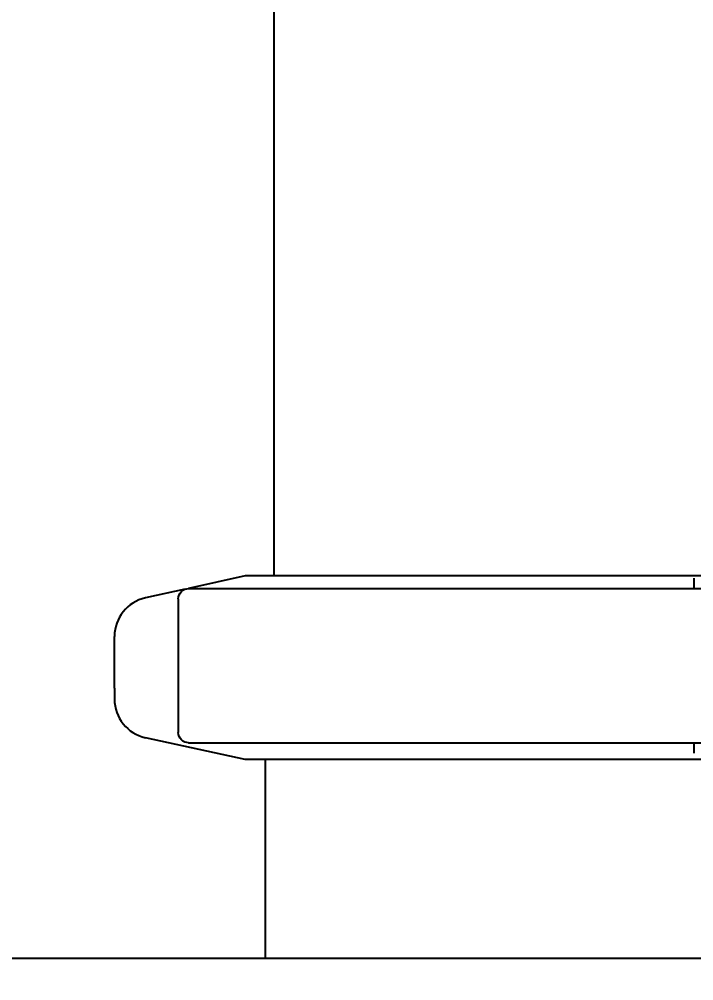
# Model space of a CAD drawing. Header units: millimetres. Extents: x 14017 to 18361, y 6223 to 10695.
# Drawn here: x 14604.1 to 14682.8, y 9023.7 to 9135.8 of the extents above; entities that cross this region are included whole.
import ezdxf

# ---------------------------------------------------------------- set-up
doc = ezdxf.new("R2010")
doc.units = ezdxf.units.MM
doc.header["$LTSCALE"] = 384.175
doc.header["$PDMODE"] = 3
doc.header["$PDSIZE"] = 8
doc.layers.get('0').update_dxf_attribs({"linetype": 'CONTINUOUS'})
doc.layers.get('Defpoints').update_dxf_attribs({"linetype": 'CONTINUOUS'})
doc.styles.get("Standard").update_dxf_attribs({"font": 'calibri.ttf'})
doc.dimstyles.get("Standard").update_dxf_attribs({"dimtxt": 43.75, "dimasz": 43.75, "dimexe": 1.5, "dimexo": 1, "dimtad": 1, "dimdsep": 46, "dimtxsty": 'Standard', "dimblk": '_FILLED', "dimblk1": '_FILLED', "dimblk2": '_FILLED', "dimcen": 0.09, "dimazin": 2, "dimtol": 1, "dimtp": 0.01, "dimtm": 0.01, "dimtfac": 1, "dimtofl": 0, "dimtmove": 0, "dimatfit": 3, "dimldrblk": '_FILLED', "dimfxl": 1, "dimtolj": 1, "dimarcsym": 0})

# ---------------------------------------------------------------- blocks, each defined once
blk = doc.blocks.new('_FILLED')
at = {"color": 0, "linetype": 'ByBlock'}
blk.add_solid([(0, 0), (-1, 0.2143), (-1, -0.2143)], dxfattribs=at)
blk = doc.blocks.new('*D318')
at = {"color": 0, "lineweight": -2}
for p, q in [((14731.81, 10042.94), (14116.23, 10042.94)), ((14117.73, 9999.19), (14117.73, 9045.25)), ((14117.73, 8045.45), (14117.73, 8999.38)), ((14306.55, 8001.7), (14116.23, 8001.7))]:
    blk.add_line(p, q, dxfattribs=at)
at = {"layer": 'Defpoints', "color": 0}
for p in [(14732.81, 10042.94), (14117.73, 8001.7), (14307.55, 8001.7)]:
    blk.add_point(p, dxfattribs=at)
at = {"color": 0, "linetype": 'ByBlock', "lineweight": -2, "xscale": 43.75, "yscale": 43.75, "zscale": 43.75}
for p, rotation in [((14117.73, 10042.94), 90), ((14117.73, 8001.7), 270)]:
    blk.add_blockref('_FILLED', p, dxfattribs=dict(at, rotation=rotation))
at = {"color": 0, "insert": (14117.73, 9022.32), "char_height": 43.75, "attachment_point": 5}
blk.add_mtext('\\A1;\\A1;C', dxfattribs=at)

msp = doc.modelspace()

# ---------------------------------------------------------------- linework, layer by layer
at = {"linetype": 'Continuous'}
for p, q in [((14633.80592, 9070.90129), (14633.80592, 9221.53502)), ((14630.46214, 9070.90129), (14623.85054, 9069.44674)), ((14686.00118, 9070.90129), (14630.46214, 9070.90129)), ((14682.75118, 9070.63357), (14682.75118, 9069.43357)), ((14623.43804, 9069.35599), (14618.81756, 9068.33948)), ((14623.85344, 9069.43357), (14744.92951, 9069.43357)), ((14622.64969, 9068.23357), (14622.64969, 9052.63357)), ((14615.20592, 9057.8304), (14615.20592, 9063.84692)), ((14615.20592, 9057.8304), (14615.20592, 9056.52677)), ((14630.46197, 9049.47243), (14618.81756, 9052.0342)), ((14623.85344, 9051.43357), (14744.99428, 9051.43357)), ((14682.75118, 9051.43357), (14682.75118, 9050.23357)), ((14686.25118, 9049.47243), (14630.46197, 9049.47243)), ((14632.80592, 9026.30494), (14632.80592, 9049.47243)), ((14427.22118, 9026.30494), (15078.39066, 9026.30494))]:
    msp.add_line(p, q, dxfattribs=at)
for centre, start, end in [((14619.80592, 9063.84692), 102.4074185, 180), ((14619.80592, 9056.52677), 180, 257.5892607)]:
    msp.add_arc(centre, 4.6, start, end, dxfattribs=at)
for points, knots in [([(14622.64969, 9068.23357), (14622.64969, 9068.54367), (14622.90568, 9069.18801), (14623.54922, 9069.43357), (14623.85344, 9069.43357)], [0, 0, 0, 0, 0.504785695, 1, 1, 1, 1]), ([(14623.85344, 9051.43357), (14623.54919, 9051.43357), (14622.90564, 9051.67917), (14622.64969, 9052.3235), (14622.64969, 9052.63357)], [0, 0, 0, 0, 0.495267835, 1, 1, 1, 1])]:
    msp.add_open_spline(points, degree=3, knots=knots, dxfattribs=at)

# ---------------------------------------------------------------- dimensions: what is measured, and where the dimension line sits
dim = msp.add_linear_dim(base=(14117.73012, 8001.69523), p1=(14732.80592, 10042.93502), p2=(14307.54526, 8001.69523), angle=90, text='\\A1;C', dimstyle='Standard', override={"dimtad": 0, "dimtih": 1, "dimtoh": 1, "dimdec": 4, "dimzin": 0, "dimtxsty": 'Standard', "dimcen": 62.865, "dimadec": 0, "dimazin": 0, "dimtdec": 4, "dimtzin": 0})
dim.commit()
dim.dimension.update_dxf_attribs({"geometry": '*D318', "text_midpoint": (14117.73012, 9022.31513)})

doc.saveas('drawing.dxf')
